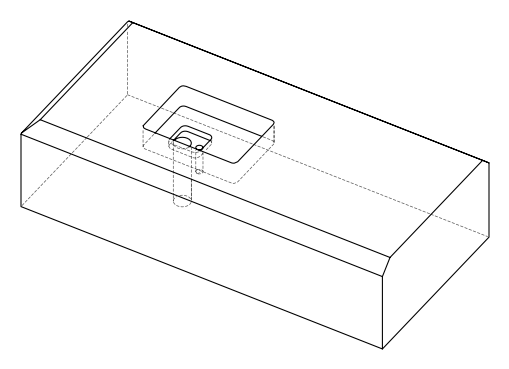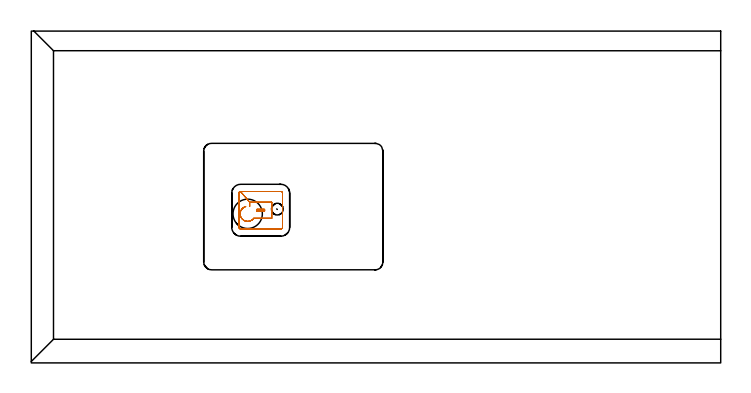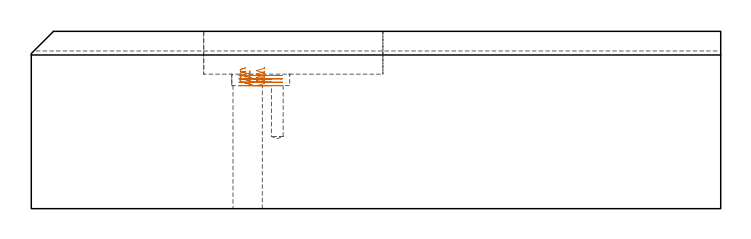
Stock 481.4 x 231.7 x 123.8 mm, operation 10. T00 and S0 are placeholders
(PLAN: 10 operations, 5 tool changes, 93.6 min)
(1 SPOT_DRILL | STEP1HOLE | NXT0321_9005460120000 | 0.06 min | 4450 mm3)
(2 SPOT_DRILL_1 | STEP1POCKET | NXT0321_9005460120000 | 0.04 min | 4150 mm3)
(3 DRILL_THROUGH_HOLE_INTO_CENTER | STEP1HOLE | NXT0301_065 | 0.37 min | 5785 mm3)
(4 DRILL_TO_ENLARGE_THROUGH_HOLE | STEP1HOLE | UGT0301_050 | 0.39 min | 30547 mm3)
(5 DRILL_BLIND_HOLE_INTO_CENTER | STEP1POCKET | NXT0301_053 | 0.17 min | 1915 mm3)
(6 AREA_MILL | FG_CHAMFER_SURFACE | UGT0205_001 | 19.22 min | 45172 mm3)
(7 AREA_MILL_1 | FG_CHAMFER_SURFACE_1 | UGT0205_001 | 23.1 min | 65512 mm3)
(8 AREA_MILL_2 | FG_CHAMFER_SURFACE_2 | UGT0205_001 | 10.68 min | 25471 mm3)
(9 MILL_RECTANGULAR_POCKET | POCKET_RECTANGULAR_STRAIGHT | NXT0201_013 | Follow Part, ap 2.5, ae 75% | 37.43 min | 316383 mm3)
(10 MILL_RECTANGULAR_POCKET_1 | POCKET_RECTANGULAR_STRAIGHT_1 | NXT0201_013 | Follow Part, ap 2.5, ae 75% | 2.15 min | 7971 mm3)
(TOOL NXT0321_9005460120000 | NC Spot Drill, 142deg, 12mm, Carbide, Uncoated | D12 PA142 FL30 Z2)
(TOOL NXT0301_065 | Carbide Drill 9.4mm [860.1-0940-075A1-MM 2214] | D9.4 PA140 FL98 Z2)
(TOOL UGT0301_050 | Twist Drill 20.5 mm | D20.5 PA118 FL145 Z2)
(TOOL NXT0301_053 | Carbide Drill 8.2mm [860.1-0820-025A1-MM 2214] | D8.2 PA140 FL47 Z2)
(TOOL UGT0205_001 | Chamfer Mill 20 x 3 x 45 deg. | D20 FL50 Z2)
(TOOL NXT0201_013 | ENDMILL 10mm | D10 FL30 Z4)
(OP 10 MILL_RECTANGULAR_POCKET_1)
G17 G21 G94 G90
T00 M6
G54
G17 G0 G90 X149.764 Y109.163 S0 M3
G43 Z133.8 H0
Z98.375
G94 G1 X149.447 Y109.086 Z98.288 F250.
X148.672 Y108.759 Z98.062
X147.958 Y108.314 Z97.837
X147.71 Y108.105 Z97.75
X147.188 Y107.595 Z97.554
X146.972 Y107.351 Z97.467
X146.49 Y106.615 Z97.231
X146.137 Y105.809 Z96.995
X145.922 Y104.956 Z96.76
X145.852 Y104.079 Z96.524
X145.928 Y103.202 Z96.288
X146.148 Y102.35 Z96.052
X146.507 Y101.546 Z95.817
X146.681 Y101.272 Z95.729
X147.13 Y100.672 Z95.529
X147.607 Y100.187 Z95.346
X148.191 Y99.736 Z95.149
X148.633 Y99.473 Z95.011
X149.148 Y99.233 Z94.859
X149.45 Y99.112 Z94.771
X150.313 Y98.908 Z94.534
X151.199 Y98.85 Z94.296
X152.081 Y98.941 Z94.058
X152.936 Y99.179 Z93.821
X153.739 Y99.556 Z93.583
X154.01 Y99.736 Z93.496
X154.596 Y100.19 Z93.297
X155.075 Y100.678 Z93.114
X155.315 Y101. Z93.006
X167.9 F500.
Y112.2
X152.5
Y109.152
G0 X162.664 Y106. Z98.375
G1 X162.9 Z98.312 F250.
Y107.2 Z97.99
X157.5 Z96.543
Y106. Z96.222
X162.9 Z94.775
Y107.2 Z94.453
X157.5 Z93.006
Y106. F500.
X162.9
Y107.2
X157.5
G0 X152.5 Y112.2 Z96.006
G1 Z93.006 F250.
X146.1 Y119.7 F500.
G3 X145. Y118.6 R1.1
G1 Y94.6
G3 X146.1 Y93.5 R1.1
G1 X174.3
G3 X175.4 Y94.6 R1.1
G1 Y118.6
G3 X174.3 Y119.7 R1.1
G1 X146.1
G3 X145.232 Y119.276 R1.1
G0 X149.763 Y109.163 Z96.006
G1 X149.447 Y109.086 Z95.919 F250.
X148.672 Y108.759 Z95.694
X147.958 Y108.314 Z95.468
X147.71 Y108.105 Z95.381
X147.188 Y107.595 Z95.186
X146.972 Y107.351 Z95.099
X146.49 Y106.615 Z94.863
X146.137 Y105.809 Z94.627
X145.922 Y104.956 Z94.391
X145.852 Y104.079 Z94.155
X145.928 Y103.202 Z93.92
X146.148 Y102.35 Z93.684
X146.507 Y101.546 Z93.448
X146.681 Y101.272 Z93.361
X147.13 Y100.672 Z93.16
X147.607 Y100.187 Z92.978
X148.191 Y99.736 Z92.78
X148.633 Y99.473 Z92.642
X149.148 Y99.233 Z92.49
X149.417 Y99.126 Z92.413
X149.696 Y99.049 Z92.335
X150.009 Y98.962 Z92.248
X150.774 Y98.859 Z92.041
X151.545 Y98.868 Z91.835
X152.307 Y98.989 Z91.628
X153.044 Y99.22 Z91.421
X153.739 Y99.556 Z91.214
X154.01 Y99.736 Z91.127
X154.596 Y100.19 Z90.928
X155.075 Y100.678 Z90.745
X155.315 Y101. Z90.637
X167.9 F500.
Y112.2
X152.5
Y109.152
G0 X162.664 Y106. Z96.006
G1 X162.9 Z95.943 F250.
Y107.2 Z95.621
X157.5 Z94.174
Y106. Z93.853
X162.9 Z92.406
Y107.2 Z92.084
X157.5 Z90.637
Y106. F500.
X162.9
Y107.2
X157.5
G0 X152.5 Y112.2 Z93.637
G1 Z90.637 F250.
X146.1 Y119.7 F500.
G3 X145. Y118.6 R1.1
G1 Y94.6
G3 X146.1 Y93.5 R1.1
G1 X174.3
G3 X175.4 Y94.6 R1.1
G1 Y118.6
G3 X174.3 Y119.7 R1.1
G1 X146.1
G3 X145.232 Y119.276 R1.1
G0 X149.764 Y109.163 Z93.637
G1 X149.447 Y109.086 Z93.55 F250.
X148.672 Y108.759 Z93.325
X147.958 Y108.314 Z93.099
X147.71 Y108.105 Z93.012
X147.188 Y107.595 Z92.817
X146.972 Y107.351 Z92.73
X146.49 Y106.615 Z92.494
X146.137 Y105.809 Z92.258
X145.922 Y104.956 Z92.022
X145.852 Y104.079 Z91.786
X145.928 Y103.202 Z91.551
X146.148 Y102.35 Z91.315
X146.507 Y101.546 Z91.079
X146.681 Y101.272 Z90.992
X147.13 Y100.672 Z90.791
X147.607 Y100.187 Z90.609
X148.194 Y99.734 Z90.41
X148.632 Y99.473 Z90.274
X149.149 Y99.232 Z90.121
X149.451 Y99.112 Z90.034
X150.314 Y98.908 Z89.796
X151.199 Y98.85 Z89.558
X152.081 Y98.942 Z89.321
X152.936 Y99.179 Z89.083
X153.739 Y99.556 Z88.845
X154.01 Y99.736 Z88.758
X154.596 Y100.19 Z88.56
X155.075 Y100.678 Z88.376
X155.315 Y101. Z88.269
X167.9 F500.
Y112.2
X152.5
Y109.152
G0 X162.664 Y106. Z93.637
G1 X162.9 Z93.574 F250.
Y107.2 Z93.253
X157.5 Z91.806
Y106. Z91.484
X162.9 Z90.037
Y107.2 Z89.716
X157.5 Z88.269
Y106. F500.
X162.9
Y107.2
X157.5
G0 X152.5 Y112.2 Z91.269
G1 Z88.269 F250.
X146.1 Y119.7 F500.
G3 X145. Y118.6 R1.1
G1 Y94.6
G3 X146.1 Y93.5 R1.1
G1 X174.3
G3 X175.4 Y94.6 R1.1
G1 Y118.6
G3 X174.3 Y119.7 R1.1
G1 X146.1
G3 X145.232 Y119.276 R1.1
G0 X149.763 Y109.163 Z91.269
G1 X149.447 Y109.086 Z91.182 F250.
X148.672 Y108.759 Z90.956
X147.958 Y108.314 Z90.731
X147.71 Y108.105 Z90.644
X147.188 Y107.595 Z90.448
X146.972 Y107.351 Z90.361
X146.49 Y106.615 Z90.125
X146.137 Y105.809 Z89.89
X145.922 Y104.956 Z89.654
X145.852 Y104.079 Z89.418
X145.928 Y103.202 Z89.182
X146.148 Y102.35 Z88.946
X146.507 Y101.546 Z88.711
X146.681 Y101.272 Z88.624
X147.13 Y100.672 Z88.423
X147.607 Y100.187 Z88.241
X148.194 Y99.734 Z88.042
X148.632 Y99.473 Z87.905
X149.143 Y99.235 Z87.754
X149.445 Y99.115 Z87.667
X150.14 Y98.937 Z87.475
X150.462 Y98.898 Z87.388
X150.785 Y98.858 Z87.301
X151.554 Y98.869 Z87.095
X152.313 Y98.991 Z86.889
X153.046 Y99.222 Z86.683
X153.739 Y99.556 Z86.477
X154.01 Y99.736 Z86.39
X154.596 Y100.19 Z86.191
X155.075 Y100.678 Z86.008
X155.315 Y101. Z85.9
X167.9 F500.
Y112.2
X152.5
Y109.152
G0 X162.664 Y106. Z91.269
G1 X162.9 Z91.205 F250.
Y107.2 Z90.884
X157.5 Z89.437
Y106. Z89.115
X162.9 Z87.668
Y107.2 Z87.347
X157.5 Z85.9
Y106. F500.
X162.9
Y107.2
X157.5
G0 X152.5 Y112.2 Z88.9
G1 Z85.9 F250.
X146.1 Y119.7 F500.
G3 X145. Y118.6 R1.1
G1 Y94.6
G3 X146.1 Y93.5 R1.1
G1 X174.3
G3 X175.4 Y94.6 R1.1
G1 Y118.6
G3 X174.3 Y119.7 R1.1
G1 X146.1
G3 X145.232 Y119.276 R1.1
G0 Z133.8
M5
M2
